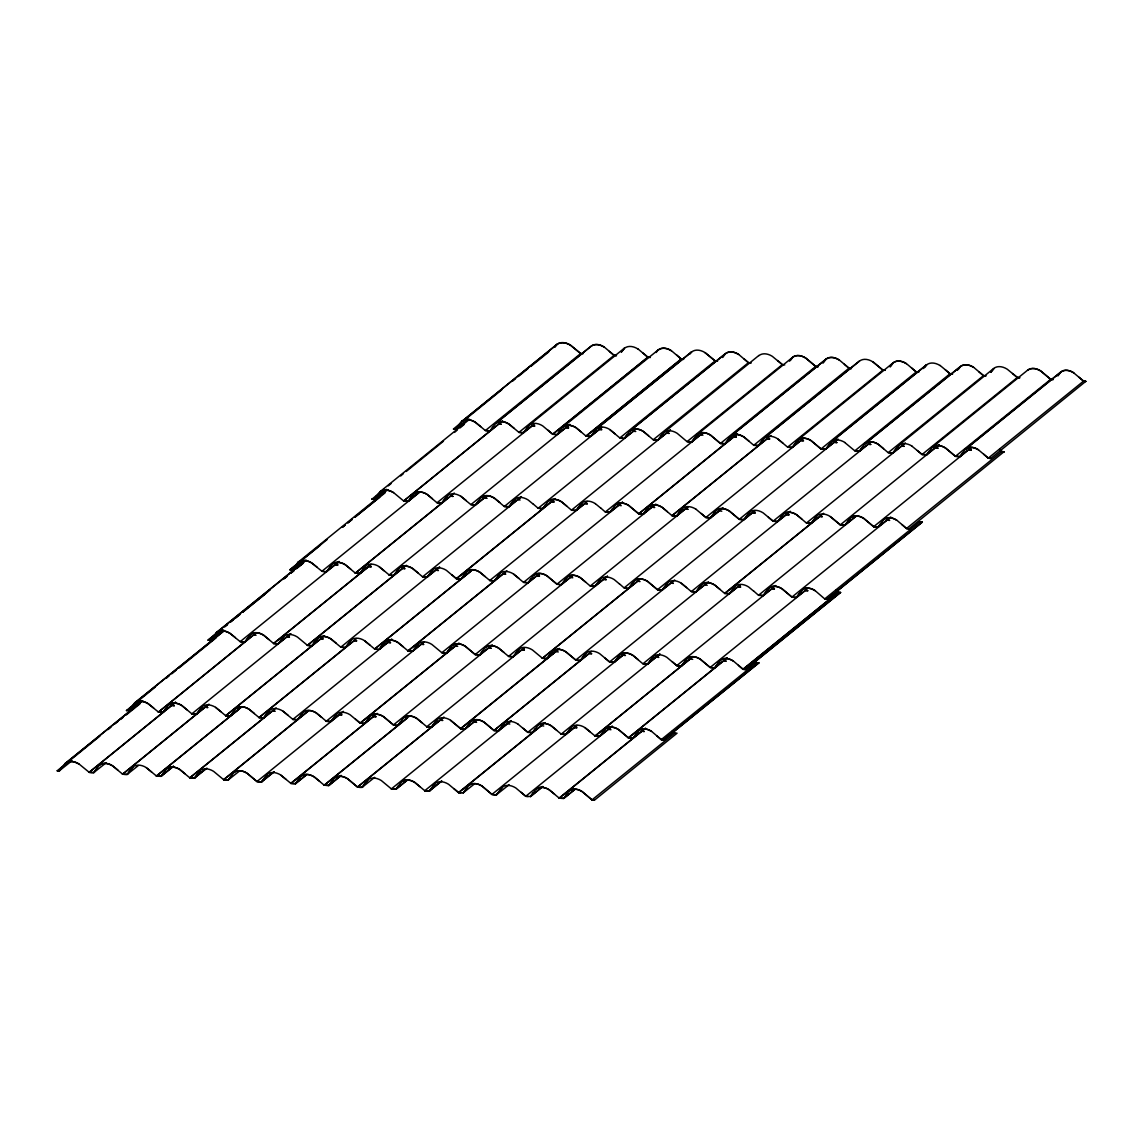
<?xml version="1.0" encoding="UTF-8"?>
<svg xmlns="http://www.w3.org/2000/svg" width="1143" height="1143" viewBox="0 0 1143 1143"><rect width="100%" height="100%" fill="white"/><g stroke="black" fill="none" stroke-linecap="round" stroke-linejoin="round"><path stroke-width="1.5" d="M536.124 789.156A15.445 10.773 51 0 1 549.24 789.884L559.184 798.085L561.513 798.357L563.742 798.328L569.214 790.87A15.13 10.558 51 0 1 582.23 791.585L592.017 799.886L594.346 800.271L677.042 733.22L674.713 732.934L672.441 730.948L674.713 733.063L592.017 799.886L582.201 791.685A15.002 10.458 51 0 0 569.3 790.985M585.016 727.762L595.074 735.978L597.446 736.249L599.718 736.221L605.304 728.777A15.588 10.873 51 0 1 618.534 729.491L628.421 737.921L630.807 738.207L633.008 738.049L638.48 730.606A15.13 10.558 51 0 1 651.496 731.306L661.283 739.607L663.583 739.878L758.823 662.969L756.48 662.554M856.093 516.279L758.595 595.217L763.224 595.46L768.825 588.016A15.588 10.873 51 0 1 782.055 588.745L791.97 597.046L794.299 597.318L796.528 597.289L801.986 589.845A15.13 10.558 51 0 1 815.016 590.545L824.775 598.961L827.118 599.246L922.315 522.08L919.986 521.808L824.803 598.861L827.089 599.118L922.315 522.08M830.289 516.636L840.319 524.951L842.72 525.108L844.977 525.08L850.578 517.636A15.588 10.873 51 0 1 863.808 518.365L873.723 526.666L878.281 526.909L880.782 523.308M917.343 450.542L922.072 454.571L926.802 454.828L932.331 447.256A15.588 10.873 51 0 1 945.561 447.985L955.477 456.3L960.034 456.528L962.535 452.928M645.495 728.12L559.184 798.085L563.799 798.443L566.342 794.814M71.98 760.738L59.507 770.653L57.193 770.796L59.565 770.782L65.351 763.224A16.516 11.516 51 0 1 78.996 763.967L89.168 772.297L91.569 772.568L93.84 772.539L99.427 765.096A15.588 10.873 51 0 1 112.657 765.81L117.929 770.125M165.664 708.66L163.106 712.26L158.434 712.018L148.247 703.802A16.373 11.43 51 0 0 134.703 703.059L224.399 630.493L134.617 702.945L128.845 710.503L126.459 710.532L128.773 710.375L139.875 701.573L128.773 710.375L131.445 706.788M99.527 765.21A15.445 10.773 51 0 1 112.643 765.924L122.572 774.125L124.901 774.397L127.216 774.368L132.931 766.939A16.045 11.201 51 0 1 146.375 767.667L156.42 775.983L161.049 776.226L163.606 772.625M327.184 539.496L289.979 569.771L292.351 569.743L298.223 562.299A16.373 11.43 51 0 1 311.753 563.042L321.94 571.257L324.383 571.657L326.627 571.5L332.213 564.071A15.588 10.873 51 0 1 345.443 564.785L350.701 569.085M191.824 713.961L196.482 714.089L202.197 706.66A16.045 11.201 51 0 1 215.656 707.388L225.685 715.704L230.314 715.947L232.872 712.346M386.52 489.318L374.047 499.248L371.689 499.262L374.104 499.362L379.89 491.819A16.516 11.516 51 0 1 393.535 492.562L403.679 500.991L406.108 501.148L408.38 501.134L413.966 493.69A15.588 10.873 51 0 1 427.196 494.405L432.468 498.705M274.877 711.275L272.491 710.989L189.767 777.926L194.496 778.183L200.139 770.625A16.045 11.201 51 0 1 213.598 771.354L223.628 779.669L228.257 779.912L230.815 776.311M616.406 355.559L614.062 355.287L604.19 347.001A15.588 10.873 51 0 0 590.945 346.258L495.733 423.31L490.133 430.754L485.432 430.611L475.288 422.181A16.516 11.516 51 0 0 461.643 421.438L455.8 428.868L453.485 429.011L455.857 428.982L461.729 421.538L556.87 344.386A16.516 11.516 51 0 1 570.514 345.143L580.644 353.458L583.073 353.73M478.145 501.22L475.588 504.82L470.93 504.677L460.886 496.362A16.045 11.201 51 0 0 447.47 495.519L441.755 502.963L437.112 502.72L532.309 425.782L534.695 426.068M469.844 572.086L374.618 649.124L379.29 649.267L384.877 641.823A15.588 10.873 51 0 1 398.107 642.537L403.379 646.838M375.961 716.818L373.532 716.532L290.808 783.469L295.48 783.598L298.023 779.997M559.899 430.84L557.341 434.44L552.683 434.297L542.668 425.868A16.045 11.201 51 0 0 529.223 425.139L523.508 432.583L521.208 432.597L518.879 432.34L508.964 424.024A15.588 10.873 51 0 0 495.733 423.31M389.177 575.058L393.835 575.2L399.521 567.857A15.445 10.773 51 0 1 412.637 568.571L422.567 576.786L424.896 577.044L427.211 577.029L432.926 569.585A16.045 11.201 51 0 1 446.37 570.328L456.386 578.744L458.8 579.03L461.043 578.887L466.63 571.443A15.588 10.873 51 0 1 479.874 572.157L489.776 580.473L492.119 580.744L494.419 580.715L500.134 573.272A16.045 11.201 51 0 1 513.593 574.015L518.908 578.315M301.152 776.268A15.445 10.773 51 0 1 314.268 776.983L324.212 785.198L328.813 785.427L331.37 781.826M545.354 504.906L542.796 508.506L540.525 508.535L538.167 508.264L533.452 504.249M400.636 721.562L398.078 725.162L393.449 725.019L383.562 716.604A15.588 10.873 51 0 0 370.332 715.889L364.746 723.333L362.474 723.348L360.102 723.09L350.072 714.761A16.045 11.201 51 0 0 336.628 714.032L330.913 721.476L326.241 721.333M569.757 424.396L557.341 434.44L562.942 426.996A15.588 10.873 51 0 1 576.172 427.711L586.059 436.126L588.445 436.412L590.788 436.383L596.432 428.825A16.045 11.201 51 0 1 609.891 429.568L619.892 437.983L624.564 438.126L627.107 434.526M513.55 574.115L523.594 582.43L528.252 582.573L530.809 578.972M505.606 574.2L503.22 573.915L407.994 650.953L412.723 651.21L418.381 643.652A16.045 11.201 51 0 1 431.825 644.395L441.855 652.71L444.256 653.096L446.499 652.953L452.085 645.509A15.588 10.873 51 0 1 465.315 646.224L475.217 654.639L479.831 654.782L482.389 651.181M391.363 788.984L396.021 789.127L398.578 785.527M600.661 507.935L605.347 512.05L607.747 512.221L610.019 512.193L612.562 508.592M533.938 575.229A15.445 10.773 51 0 1 547.054 575.958L556.97 584.259L559.356 584.544L561.599 584.402L567.185 576.958A15.588 10.873 51 0 1 580.415 577.672L590.302 586.088L592.688 586.373L595.032 586.359L600.775 578.901M450.585 720.39L460.629 728.705L463.058 728.991L465.287 728.848L470.887 721.404A15.588 10.873 51 0 1 484.118 722.119L494.033 730.434L498.662 730.677L511.078 720.633M758.952 355.587A15.902 11.101 51 0 1 772.282 356.316L782.312 364.631L687.129 441.569L691.772 441.812L697.359 434.369L792.585 357.33A15.588 10.873 51 0 1 805.815 358.059L815.688 366.346L818.045 366.632M702.874 432.997L605.376 511.95L610.076 512.307L615.606 504.749A15.588 10.873 51 0 1 628.836 505.463L638.751 513.779L641.08 514.05L643.352 514.021L648.938 506.578A15.588 10.873 51 0 1 662.168 507.292L672.055 515.707L674.441 515.993L676.785 515.979L682.528 508.521M508.549 656.468L513.278 656.725L518.922 649.167A16.045 11.201 51 0 1 532.381 649.91L542.411 658.225L544.782 658.497L547.054 658.468L552.64 651.024A15.588 10.873 51 0 1 565.871 651.739L575.786 660.054L578.144 660.44L580.487 660.425L586.23 652.967A16.045 11.201 51 0 1 599.589 653.596L609.619 661.911L611.991 662.183L614.32 662.268L619.935 654.825A15.445 10.773 51 0 1 633.065 655.539L642.966 663.854L645.352 664.14L647.695 664.112L653.353 656.553A16.045 11.201 51 0 1 666.798 657.282L676.813 665.697L679.228 665.998L681.528 665.969L687.157 658.511A15.445 10.773 51 0 1 700.273 659.225L710.203 667.426L712.532 667.698L714.832 667.783L720.333 660.325A15.13 10.558 51 0 1 733.249 660.925L743.05 669.226L745.336 669.498L840.548 592.46L745.365 669.627L743.021 669.341L738.407 665.312M334.499 778.097A15.445 10.773 51 0 1 347.615 778.812L357.516 787.127L359.874 787.284L362.188 787.27L367.903 779.826A16.045 11.201 51 0 1 381.348 780.569L391.377 788.884L393.749 789.141L396.078 789.241L401.607 781.683A15.588 10.873 51 0 1 414.838 782.398L424.753 790.713L427.082 790.97L429.397 790.956L435.112 783.512A16.045 11.201 51 0 1 448.556 784.255L458.572 792.67L463.229 792.813L465.787 789.213M624.621 438.24L630.15 430.682A15.588 10.873 51 0 1 643.38 431.397L653.267 439.812L655.653 440.098L657.939 439.955L663.654 432.525A16.045 11.201 51 0 1 677.099 433.254L687.1 441.669L689.529 441.97L691.829 441.927L697.459 434.483A15.445 10.773 51 0 1 710.575 435.197L720.476 443.498L725.105 443.641L730.691 436.197L825.918 359.159A15.588 10.873 51 0 1 839.162 359.888L849.035 368.175L851.421 368.589M535.053 728.934L532.509 732.534L527.837 732.392L517.822 723.976M695.887 509.149L705.903 517.565L708.317 517.865L710.617 517.836L716.147 510.264A15.588 10.873 51 0 1 729.377 510.978L739.292 519.293L743.936 519.536L754.966 510.607M604.861 657.982L609.59 662.011L614.262 662.154L619.849 654.71A15.588 10.873 51 0 1 633.079 655.425L638.337 659.74M463.301 792.928L468.83 785.37A15.588 10.873 51 0 1 482.06 786.084L491.947 794.499L494.333 794.785L496.605 794.642L502.32 787.198A16.045 11.201 51 0 1 515.779 787.941L525.78 796.357L530.438 796.5L532.995 792.899M872.866 361.731L882.867 370.032L885.254 370.318L882.867 370.161L787.684 447.084L792.313 447.327L797.914 439.884L893.126 362.845A15.588 10.873 51 0 1 906.37 363.574L916.243 371.861L918.586 372.147M790.256 511.464L691.372 591.531L696.016 591.774L701.602 584.33A15.588 10.873 51 0 1 714.832 585.045L724.719 593.474L729.448 593.731L740.421 584.673L642.995 663.74L647.638 663.983L660.054 653.939L561.242 734.12L551.297 725.919A15.445 10.773 51 0 0 538.182 725.191M768.367 517.236L773.111 521.265L777.769 521.394L783.369 513.95A15.588 10.873 51 0 1 796.6 514.679L806.487 523.094L808.873 523.38L811.216 523.351L816.959 515.893M844.834 442.57L854.864 450.885L859.522 451.014L862.079 447.413M912.043 446.256L922.101 454.457L926.744 454.7L929.302 451.099M96.498 769.039L93.897 772.668L89.14 772.397L175.593 702.331M239.116 709.16L156.391 776.097L161.12 776.354L166.649 768.782A15.588 10.873 51 0 1 179.88 769.51L185.137 773.811M326.684 571.629L332.299 564.171A15.445 10.773 51 0 1 345.429 564.885L355.359 573.1L360.002 573.343L371.032 564.413M490.204 430.868L492.79 427.239M393.892 575.315L399.421 567.757A15.588 10.873 51 0 1 412.652 568.471L417.924 572.772M379.347 649.381L384.977 641.923A15.445 10.773 51 0 1 398.093 642.652L408.022 650.853L412.666 651.096L423.696 642.166M233.944 772.582A15.445 10.773 51 0 1 247.059 773.297L256.975 781.612L259.332 781.769L261.633 781.741L267.348 774.311A16.045 11.201 51 0 1 280.807 775.054L290.836 783.355L293.208 783.627L295.537 783.727L301.066 776.168A15.588 10.873 51 0 1 314.296 776.883L319.554 781.183M461.115 579.001L466.73 571.543A15.445 10.773 51 0 1 479.846 572.272L485.075 576.558M409.18 716.347L324.212 785.198L328.87 785.555L334.399 777.997A15.588 10.873 51 0 1 347.629 778.712L357.545 787.027L359.902 787.413L362.245 787.384L367.989 779.94M446.57 653.067L452.185 645.609A15.445 10.773 51 0 1 465.301 646.338L475.231 654.539L477.56 654.81M398.15 725.276L403.679 717.718A15.588 10.873 51 0 1 416.909 718.433L426.81 726.748L429.154 727.005L431.525 727.105L437.269 719.661M528.323 582.687L533.852 575.129A15.588 10.873 51 0 1 547.083 575.843L556.998 584.159L559.327 584.43M479.903 654.896L485.432 647.338A15.588 10.873 51 0 1 498.662 648.052L503.92 652.353M561.656 584.516L567.271 577.058A15.445 10.773 51 0 1 580.387 577.786L585.63 582.073M465.358 728.963L467.944 725.348M628.864 588.202L634.494 580.758A15.445 10.773 51 0 1 647.61 581.473L657.511 589.774L659.897 590.074L662.24 590.045L667.983 582.587M701.216 513.45L705.917 517.465L710.56 517.708L716.247 510.378A15.445 10.773 51 0 1 729.363 511.092L739.278 519.408L741.664 519.694L743.993 519.665L749.737 512.207M306.153 560.113L216.47 632.679A16.373 11.43 51 0 1 230 633.422L240.187 641.637L242.602 641.909L244.873 641.88L250.46 634.436A15.588 10.873 51 0 1 263.69 635.165L273.606 643.48L275.934 643.738L278.235 643.709L283.964 636.28A16.045 11.201 51 0 1 297.409 637.022L307.438 645.324L309.81 645.595L312.082 645.566L317.668 638.137A15.588 10.873 51 0 1 330.898 638.851L336.156 643.152M360.002 573.343L365.717 565.899A16.045 11.201 51 0 1 379.162 566.642L389.191 574.958L391.563 575.215M481.274 497.476A15.445 10.773 51 0 1 494.39 498.205L504.306 506.506L506.663 506.663L508.964 506.649L514.679 499.205A16.045 11.201 51 0 1 528.137 499.948L533.41 504.334M633.351 431.325L538.167 508.264L542.868 508.621L548.397 501.063A15.588 10.873 51 0 1 561.627 501.777L571.514 510.192L573.9 510.478L576.172 510.335L581.887 502.906A16.045 11.201 51 0 1 595.346 503.634M687.829 507.035L590.331 585.988L594.974 586.23L600.689 578.801A16.045 11.201 51 0 1 614.134 579.53L619.406 583.916M498.662 730.677L504.377 723.248A16.045 11.201 51 0 1 517.836 723.976M770.968 435.54L672.084 515.607L676.727 515.85L682.442 508.421A16.045 11.201 51 0 1 695.887 509.149M619.449 583.83L624.135 587.945L628.807 588.088L634.394 580.644A15.588 10.873 51 0 1 647.624 581.358L657.539 589.674L659.868 589.945L662.183 589.917L667.898 582.487A16.045 11.201 51 0 1 681.342 583.216L691.358 591.631L693.772 591.931L696.073 591.903L701.702 584.444A15.445 10.773 51 0 1 714.818 585.159L720.047 589.445M561.242 734.12L565.871 734.363L571.6 726.934A16.045 11.201 51 0 1 585.045 727.662L590.36 731.963M743.936 519.536L749.651 512.107A16.045 11.201 51 0 1 763.095 512.836L773.139 521.151L775.497 521.422L777.84 521.522L783.455 514.064A15.445 10.773 51 0 1 796.571 514.779L801.815 519.065M647.638 663.983L653.439 656.654M851.378 368.46L849.035 368.175L753.837 445.227L758.481 445.47L764.196 438.04A16.045 11.201 51 0 1 777.64 438.769L787.656 447.184L790.084 447.484L792.385 447.456L798 439.998A15.445 10.773 51 0 1 811.116 440.712L821.031 449.028L825.689 449.156L831.404 441.727L926.63 364.674L923.515 368.517M823.632 513.307L724.748 593.36L729.391 593.603L735.106 586.173A16.045 11.201 51 0 1 748.551 586.902L753.823 591.302M952.462 374.004L950.076 373.718L854.893 450.771L859.593 451.142L865.122 443.57A15.588 10.873 51 0 1 878.353 444.298L888.24 452.714L892.969 452.971L898.627 445.413L993.838 368.375A15.902 11.101 51 0 1 1007.254 369.218L1017.284 377.419L1019.685 377.69M308.567 710.703L223.628 779.669L228.329 780.04L233.858 772.468A15.588 10.873 51 0 1 247.088 773.197L257.004 781.512L259.361 781.898L261.704 781.869L267.448 774.425M292.865 719.504L297.537 719.633L303.124 712.203A15.588 10.873 51 0 1 316.354 712.918L326.269 721.233L328.598 721.49L330.913 721.476L336.714 714.146M412.723 651.21L418.467 643.766M562.942 426.996L658.168 349.944A15.588 10.873 51 0 1 671.398 350.687L681.271 359.088L683.657 359.373L681.271 358.973L586.088 436.026L590.717 436.269L596.532 428.939L691.744 351.901A15.902 11.101 51 0 1 705.074 352.63M485.518 647.438A15.445 10.773 51 0 1 498.634 648.167L508.578 656.368L510.907 656.639L513.207 656.611L519.022 649.281M424.739 790.813L429.454 791.07L435.197 783.627M729.448 593.731L735.192 586.273M985.837 375.961L983.451 375.676L888.268 452.599L892.897 452.842L898.712 445.513M59.507 770.653L62.179 767.067M213.198 636.408L210.526 639.994L208.212 640.151L210.526 639.994L223.014 630.079M289.936 569.643L292.294 569.628L298.123 562.199L387.834 489.618M374.047 499.248L376.719 495.648M1073.748 372.761A15.13 10.558 51 0 0 1060.733 372.032L965.506 449.085L960.106 456.657L955.448 456.4L945.532 448.085A15.445 10.773 51 0 0 932.417 447.37M1060.733 372.032L1057.746 375.89L1060.804 372.147A15.002 10.458 51 0 1 1073.72 372.861L1083.507 381.048L1085.85 381.448L1083.507 381.048L1078.878 377.147M202.297 706.76L196.553 714.218L194.21 714.246L191.853 713.846L181.937 705.545A15.588 10.873 51 0 0 168.707 704.817L163.178 712.389L158.406 712.118L255.903 632.951M656.139 352.515L658.168 349.944M750.865 363.06L748.479 362.774L738.607 354.373A15.588 10.873 51 0 0 725.376 353.644L722.333 357.488L725.448 353.744A15.445 10.773 51 0 1 738.578 354.473M789.542 361.174L792.585 357.33A15.445 10.773 51 0 1 805.786 358.159L815.688 366.474L818.088 366.76M790.642 359.988L792.67 357.445M839.119 359.988A15.445 10.773 51 0 0 826.003 359.273L730.791 436.312L725.176 443.77L720.476 443.498L710.589 435.083A15.588 10.873 51 0 0 697.359 434.369M825.918 359.159L822.874 363.003L826.003 359.273M890.083 366.689L893.126 362.845A15.445 10.773 51 0 1 906.328 363.674M890.183 366.789L893.212 362.96M957.305 370.375L960.349 366.532A15.588 10.873 51 0 1 973.579 367.26L983.451 375.561L985.809 375.833M958.405 369.203L960.42 366.646A15.445 10.773 51 0 1 973.536 367.36M133.017 767.039L127.273 774.497L122.544 774.24L207.526 705.16M284.05 636.394L278.306 643.838L273.577 643.58L368.789 566.542L371.146 566.699M200.239 770.725L194.496 778.183L192.124 778.083L189.795 777.811L179.851 769.61A15.445 10.773 51 0 0 166.735 768.896M365.803 566.014L360.059 573.457L355.33 573.2L450.542 496.162L452.942 496.448M269.505 710.46L263.762 717.904L259.032 717.647L354.244 640.609L356.63 640.894M447.556 495.633L441.812 503.077L439.484 503.106L437.083 502.82L427.182 494.505A15.445 10.773 51 0 0 414.066 493.79L408.437 501.248L403.679 500.991L502.62 420.824M351.258 640.08L345.457 647.409L343.143 647.424L340.814 647.167L330.884 638.951A15.445 10.773 51 0 0 317.754 638.237L312.139 645.695L307.41 645.438L402.622 568.4L405.051 568.685L402.622 568.285M529.323 425.253L523.58 432.697L518.851 432.44L614.062 355.402L616.448 355.687M433.011 569.7L427.268 577.144L422.539 576.886L521.451 496.719M621.435 352.044L624.535 348.215A15.902 11.101 51 0 1 637.865 348.944M514.779 499.32L509.035 506.763L504.306 506.506L601.818 427.453M500.234 573.386L494.49 580.83L489.761 580.573M581.987 503.006L576.243 510.45L571.543 510.092L670.412 430.025M504.477 723.348L498.734 730.791L496.391 730.82L494.005 730.534L484.089 722.233A15.445 10.773 51 0 0 470.973 721.504M859.422 360.988L764.196 438.04L758.538 445.599L753.823 445.341L743.922 436.912A15.588 10.873 51 0 0 730.691 436.197M502.42 787.313L496.676 794.756L494.333 794.785L491.976 794.399L482.06 786.084A15.445 10.773 51 0 0 468.916 785.47M571.686 727.034L565.942 734.492L561.213 734.22M924.644 367.346L926.716 364.788A15.902 11.101 51 0 1 940.046 365.531M990.838 372.304L993.924 368.489L990.738 372.218M621.335 351.944L624.449 348.101L529.223 425.139M689.586 354.344L691.658 351.787L596.432 428.825M586.145 652.867L580.415 660.297L578.115 660.325L575.786 660.054L565.842 651.853A15.445 10.773 51 0 0 552.726 651.124L547.111 658.582L542.382 658.325L639.909 579.272M304.695 561.113L216.37 632.565L210.598 640.123L222.942 629.95M554.741 346.958L556.87 344.386M554.841 347.058L556.941 344.5A16.373 11.43 51 0 1 570.486 345.243L580.644 353.573L485.461 430.497L487.861 430.768M556.941 344.5L461.729 421.538A16.373 11.43 51 0 1 475.274 422.281L480.646 426.582M453.485 429.011L461.729 422.181M464.529 420.081L501.748 389.806M512.821 381.005L515.536 378.647M518.336 376.533L527.966 368.589M530.766 366.489L548.697 351.973M455.8 428.868L468.287 418.938M379.89 491.819L469.587 419.238M371.732 499.391L384.105 489.218M388.249 485.861L391.006 483.632M400.707 475.945L403.422 473.588M406.222 471.473L443.441 441.212M454.528 432.397L457.243 430.039M460.043 427.939L464.144 424.453M342.371 527.223L345.129 524.98M347.886 522.751L352.03 519.408M289.979 569.771L320.326 545.211M342.414 527.337L345.172 525.108M347.929 522.88L352.073 519.522M379.662 497.191L354.83 517.293L385.191 492.733M292.294 569.628L303.324 560.684M292.351 569.743L303.395 560.813M215.07 634.436L208.183 640.023L215.113 634.565M224.742 626.621L227.5 624.392M239.916 614.348L230.257 622.163L233.058 620.049M242.673 612.105L270.277 589.774M284.078 578.615L286.836 576.386M293.737 570.8L290.965 573.029L293.765 570.928M224.771 626.75L227.543 624.521M235.815 617.82L239.959 614.463M242.716 612.234L264.79 594.374M284.107 578.744L286.879 576.501M126.459 710.532L155.405 686.957M166.478 678.142L169.193 675.784M171.993 673.684L176.093 670.212M178.894 668.098L216.113 637.823M78.981 764.081A16.373 11.43 51 0 0 65.437 763.338L142.575 700.745M65.437 763.338L142.646 700.859M57.193 770.796L99.898 736.092M108.199 729.52L110.928 727.177M115.057 723.819L117.815 721.59M120.615 719.49L123.33 717.132M126.13 715.018L139.917 703.874M403.679 500.991L498.891 423.953L501.348 424.239L498.891 423.824M408.38 501.134L419.41 492.19M419.481 492.319L321.94 571.257L324.355 571.529M326.627 571.5L339.042 561.456M339.1 561.584L240.187 641.637L244.931 642.009L250.546 634.551A15.445 10.773 51 0 1 263.662 635.265L268.905 639.551M158.406 712.118L255.975 633.079M89.168 772.297L175.522 702.216M93.84 772.539L106.313 762.624M523.508 432.583L534.61 423.767M355.359 573.1L454.242 493.033M273.606 643.48L371.104 564.528M278.235 643.709L290.665 633.665M191.853 713.846L290.722 633.793M122.544 774.24L208.969 704.174M127.216 774.368L138.303 765.567M547.997 430.182L552.712 434.197L647.895 357.145L650.324 357.545M552.683 434.297L647.895 357.259L643.209 353.144M569.828 424.51L470.959 504.577L473.316 504.835M389.191 574.958L486.689 496.005L475.588 504.82L481.189 497.376A15.588 10.873 51 0 1 494.419 498.091L499.677 502.391M307.438 645.324L406.322 565.271M225.685 715.704L324.555 635.651M230.314 715.947L241.359 707.017M156.42 775.983L241.43 707.146M161.049 776.226L173.45 766.196M161.12 776.354L173.522 766.31M586.059 436.126L681.271 359.088M590.717 436.269L601.761 427.339M508.964 506.649L521.379 496.605M427.211 577.029L439.626 566.985L340.814 647.167L345.515 647.524L351.172 639.966A16.045 11.201 51 0 1 364.617 640.709L374.647 649.024L377.019 649.281M236.001 708.617A15.445 10.773 51 0 1 249.117 709.332L259.061 717.547L356.559 638.594M189.795 777.811L276.177 707.86M205.454 769.139L194.424 778.054L206.897 768.139M630.15 430.682L725.376 353.644M725.448 353.744L630.236 430.782A15.445 10.773 51 0 1 643.352 431.511L648.595 435.797M624.564 438.126L635.665 429.311M451.699 574.629L456.414 578.644L555.284 498.577M456.386 578.744L551.598 501.706L553.984 501.877M461.043 578.887L472.088 569.957M374.647 649.024L472.145 570.071M379.29 649.267L391.706 639.208M259.061 717.547L263.69 717.79L269.419 710.346A16.045 11.201 51 0 1 282.864 711.089L292.894 719.39L391.778 639.337M223.599 779.783L308.639 710.832M228.257 779.912L239.358 771.111M750.837 362.945L748.479 362.66L653.296 439.712L657.997 440.084L663.74 432.625L758.866 355.473M657.939 439.955L670.355 429.911M576.172 510.335L587.273 501.52M489.776 580.473L584.973 503.534L587.316 503.706M408.022 650.853L506.906 570.786M326.269 721.233L423.767 642.28M330.913 721.476L343.329 711.417M257.004 781.512L343.386 711.546M261.633 781.741L274.049 771.711M261.704 781.869L274.106 771.825M691.772 441.812L702.802 432.883M610.019 512.193L622.435 502.148M622.492 502.263L523.623 582.33L525.98 582.601M528.252 582.573L539.296 573.643M539.353 573.757L441.855 652.71L444.227 652.982M458.986 643.023L360.102 723.09L355.402 719.076M455.3 646.152L360.074 723.19L364.803 723.448L370.432 715.989A15.445 10.773 51 0 1 383.548 716.718L393.478 724.919L395.807 725.176M290.836 783.355L377.233 713.403M295.48 783.598L306.495 774.683M295.537 783.727L306.567 774.797M720.504 443.398L815.688 366.474M725.105 443.641L737.521 433.597L638.751 513.779M615.691 504.849A15.445 10.773 51 0 1 628.807 505.577L638.723 513.879L733.935 436.84L736.321 437.14M643.352 514.021L654.382 505.092M556.998 584.159L655.839 504.092M561.599 584.402L572.629 575.472M475.231 654.539L572.7 575.586M479.831 654.782L492.319 644.852M393.478 724.919L488.675 647.981L491.019 648.138M324.183 785.298L406.908 718.361M328.813 785.427L341.214 775.397L328.87 785.555M764.281 438.14L859.507 361.102A15.902 11.101 51 0 1 872.838 361.845L882.867 370.161M672.055 515.707L767.267 438.669L769.625 438.841M676.727 515.85L687.757 506.921M594.974 586.23L607.39 576.186M508.578 656.368L607.447 576.301M513.207 656.611L524.251 647.681M426.81 726.748L524.308 647.795M443.941 717.061L357.545 787.027L440.255 720.19L442.641 720.476M362.188 787.27L374.661 777.34M792.313 447.327L803.358 438.398M705.917 517.465L803.415 438.512M710.56 517.708L723.048 507.778M719.361 510.907L624.164 587.845L626.535 588.116M542.382 658.325L637.594 581.287M547.054 658.468L559.47 648.424L460.658 728.605L450.613 720.276A16.045 11.201 51 0 0 437.169 719.547L431.454 726.991L426.796 726.848M555.841 651.667L460.629 728.705L463.015 728.877M465.287 728.848L476.331 719.919M391.377 788.884L476.388 720.033M396.021 789.127L407.051 780.198M396.078 789.241L407.122 780.312M797.914 439.884A15.588 10.873 51 0 1 811.144 440.612L821.06 448.913L916.243 371.989L918.629 372.275M926.716 364.788L831.504 441.827L825.76 449.285L821.031 449.028M825.689 449.156L838.105 439.112L739.292 519.293M657.539 589.674L755.037 510.735M662.183 589.917L674.656 579.987M575.786 660.054L670.97 583.116L673.356 583.401M494.033 730.434L591.531 651.481M494.005 730.534L589.216 653.496L591.603 653.782M424.753 790.713L511.15 720.747M429.397 790.956L441.798 780.912L429.454 791.07M865.122 443.57L960.349 366.532M960.42 366.646L865.208 443.684A15.445 10.773 51 0 1 878.324 444.398L883.568 448.685M859.522 451.014L870.637 442.212M773.139 521.151L868.323 444.227L870.709 444.384M777.769 521.394L790.184 511.35M696.016 591.774L707.046 582.844M609.619 661.911L708.503 581.844M614.262 662.154L625.292 653.224M523.151 728.277L527.866 732.292L625.364 653.339M544.982 722.605L458.6 792.57L453.885 788.556M541.296 725.734L458.572 792.67L460.958 792.842M463.229 792.813L474.331 784.012M892.897 452.842L905.385 442.927M724.719 593.474L819.945 516.436L822.331 516.722L819.945 516.307M565.871 734.363L576.915 725.434M491.976 794.399L576.986 725.548M496.605 794.642L509.078 784.727M922.101 454.457L1017.284 377.533L1019.713 377.819M932.331 447.256L1027.557 370.218A15.588 10.873 51 0 1 1040.787 370.946L1050.66 379.247L1053.017 379.519M926.744 454.7L939.16 444.656L840.348 524.837L830.304 516.522A16.045 11.201 51 0 0 816.859 515.793L811.144 523.223L806.515 522.98L901.698 446.056L904.084 446.341M844.977 525.08L856.021 516.15M763.224 595.46L775.711 585.53M672.127 661.583L676.827 665.597L772.025 588.674L774.44 588.959M595.074 735.978L692.572 657.025M599.718 736.221L612.134 726.176M521.094 792.242L525.809 796.257L612.191 726.291M530.438 796.5L542.854 786.455L530.509 796.614L536.038 789.056A15.588 10.873 51 0 1 549.269 789.77L554.526 794.071M955.477 456.3L1050.66 379.362L1053.046 379.647M1060.804 372.147L965.592 449.185A15.002 10.458 51 0 1 978.508 449.899L988.309 458.1L990.638 458.486L988.281 458.2L983.666 454.185M960.034 456.528L971.079 447.599M873.723 526.666L971.136 447.727M878.281 526.909L890.768 516.979M791.97 597.046L887.154 520.122L889.497 520.279M796.528 597.289L807.63 588.474M710.203 667.426L805.401 590.502L807.744 590.66M692.687 659.34L690.258 658.925L595.046 736.078L599.775 736.349L605.39 728.891A15.445 10.773 51 0 1 618.52 729.605L628.45 737.806L727.248 657.739M628.421 737.921L723.633 660.883L725.991 661.04M633.008 738.049L644.052 729.12M559.156 798.185L641.88 731.249L644.266 731.549M563.742 798.328L574.772 789.399M563.799 798.443L574.843 789.527M988.309 458.1L1083.507 381.162M990.638 458.486L1085.821 381.319M840.319 524.951L845.048 525.209L850.663 517.75A15.445 10.773 51 0 1 863.779 518.465L873.695 526.78L876.081 527.066L878.338 527.037L883.753 519.465A15.13 10.558 51 0 1 896.769 520.165L906.556 528.48L1001.739 451.542L1004.097 451.828L1001.739 451.542L999.439 449.528M901.913 524.551L906.528 528.58L908.885 528.866L1004.068 451.699M743.05 669.226L838.233 592.188L840.548 592.46M743.021 669.341L838.233 592.303L840.576 592.588M661.283 739.607L756.48 662.683L758.823 662.969M758.795 662.84L663.583 739.878L661.268 739.721L656.639 735.692M622.292 438.155L619.92 437.883L715.104 360.945L705.074 352.63L715.104 360.831L717.533 361.231M552.712 434.197L555.084 434.469M456.414 578.644L458.772 578.901M676.827 665.597L681.471 665.84L687.057 658.397A15.588 10.873 51 0 1 700.288 659.125L710.174 667.541L712.575 667.826L714.775 667.669L720.233 660.225A15.002 10.458 51 0 1 733.235 661.04M527.866 732.292L532.509 732.534L538.096 725.091A15.588 10.873 51 0 1 551.326 725.805L556.584 730.12M292.894 719.39L297.594 719.761L303.209 712.303A15.445 10.773 51 0 1 316.34 713.018L321.569 717.304M525.809 796.257L528.18 796.528M906.556 528.48L908.885 528.866M628.45 737.806L633.079 738.164L638.566 730.706A15.002 10.458 51 0 1 651.481 731.42M592.017 799.886L594.346 800.271M335.37 564.585L337.799 564.871M253.617 634.965L256.046 635.251M171.864 705.345L174.293 705.631M945.347 369.818L950.076 373.847L952.505 374.132M784.741 364.931L782.312 364.517L777.64 360.516M971.264 449.899L968.907 449.628L971.293 450.028M935.531 447.913L937.96 448.199M935.531 447.785L937.917 448.07M901.698 445.927L904.042 446.213M868.323 444.227L870.752 444.513M834.49 442.241L836.833 442.527M801.114 440.526L803.543 440.827L801.114 440.412M733.935 436.726L736.292 437.012M700.559 434.897L702.959 435.183M669.084 433.326L666.726 433.04L669.112 433.44M633.351 431.211L635.737 431.497M599.518 429.354L601.861 429.639L599.518 429.468M568.528 427.796L566.142 427.525L568.571 427.925M532.309 425.667L534.653 425.939M788.984 514.893L786.57 514.593L788.956 514.764M752.723 512.621L755.08 512.907M719.347 510.792L721.776 511.207M687.872 509.221L685.514 508.935L687.9 509.335M652.182 507.106L654.539 507.392M618.806 505.277L621.235 505.677M551.598 501.706L554.026 501.991M517.765 499.734L520.108 500.005M484.389 497.905L486.775 498.177M484.389 498.019L486.804 498.305M450.542 496.048L452.899 496.319M772.025 588.545L774.411 588.831M738.178 586.688L740.535 586.973M704.802 584.859L707.231 585.273M670.97 583.001L673.327 583.287M637.594 581.173L640.023 581.573M606.119 579.601L603.761 579.315L606.147 579.715M570.428 577.486L572.772 577.772M537.053 575.658L539.439 575.943M537.053 575.772L539.482 576.058M503.206 573.8L505.563 574.072M435.997 570.114L438.355 570.386M335.385 564.713L337.842 564.999M656.425 657.068L658.782 657.354L656.425 657.182M623.049 655.239L625.435 655.525M589.216 653.382L591.574 653.667M555.841 651.553L558.27 651.953M524.351 649.981L522.008 649.695L524.394 650.096M455.285 646.038L457.686 646.309M421.453 644.181L423.81 644.452L421.453 644.295M390.477 642.623L388.077 642.352L390.506 642.752M354.244 640.494L356.602 640.766M320.869 638.651L323.255 638.937L320.869 638.78L225.657 715.818L230.386 716.075L235.915 708.503A15.588 10.873 51 0 1 249.145 709.231L254.403 713.532M289.393 637.08L287.036 636.808L289.422 637.208M641.88 731.134L644.238 731.42M608.505 729.305L610.933 729.72M574.672 727.448L577.029 727.734L574.672 727.562M541.296 725.619L543.725 726.019M507.463 723.762L509.807 724.048M474.088 721.933L476.474 722.219M474.088 722.047L476.517 722.333M440.241 720.076L442.598 720.347M373.532 716.418L375.933 716.69M339.7 714.561L342.057 714.832L339.7 714.675M272.491 710.875L274.849 711.146M207.626 707.46L205.283 707.174L207.669 707.588M171.864 705.46L174.336 705.76M834.49 442.37L836.876 442.655M767.267 438.669L769.668 438.969M919.986 521.922L922.344 522.208M887.154 520.122L889.54 520.408M752.723 512.75L755.123 513.036M652.182 507.221L654.568 507.506M584.973 503.534L587.359 503.82M638.723 513.879L643.409 514.136L649.038 506.678A15.445 10.773 51 0 1 662.154 507.406L667.383 511.693M805.401 590.502L807.787 590.788M738.178 586.816L740.578 587.102M435.997 570.228L438.398 570.514M368.789 566.542L371.175 566.828M723.633 660.883L726.019 661.168M488.675 647.981L491.061 648.267M317.183 567.242L311.782 562.928A16.516 11.516 51 0 0 298.123 562.199M235.415 637.623L230.029 633.308A16.516 11.516 51 0 0 216.37 632.565M153.662 708.003L148.261 703.688A16.516 11.516 51 0 0 134.617 702.945M940.075 365.431L950.076 373.718M777.611 438.869L782.926 443.17M637.894 348.844L647.895 357.259M609.862 429.668L615.163 433.954M595.332 503.634L600.618 508.021M681.314 583.316L686.614 587.616M460.915 496.248L466.244 500.563M379.133 566.742L384.434 571.029M364.588 640.809L369.889 645.095M282.85 711.075L288.179 715.389M215.641 707.388L220.97 711.703M280.778 775.154L286.079 779.44M146.347 767.767L151.648 772.068M749.136 441.312L743.907 437.026A15.445 10.773 51 0 0 730.791 436.312M581.387 432.111L576.143 427.825A15.445 10.773 51 0 0 563.028 427.096M514.179 428.411L508.935 424.139A15.445 10.773 51 0 0 495.819 423.41L591.031 346.372A15.445 10.773 51 0 1 604.147 347.101M566.842 506.178L561.599 501.891A15.445 10.773 51 0 0 548.483 501.163M422.11 722.819L416.881 718.547A15.445 10.773 51 0 0 403.765 717.818M420.053 786.784L414.823 782.512A15.445 10.773 51 0 0 401.707 781.783M187.152 709.932L181.908 705.645A15.445 10.773 51 0 0 168.793 704.931M1012.555 373.504L1017.284 377.533M753.88 591.202L758.566 595.332L763.295 595.589L768.91 588.131A15.445 10.773 51 0 1 782.026 588.845L791.942 597.16L794.328 597.446L796.585 597.418L802.086 589.945A15.002 10.458 51 0 1 814.988 590.66M1050.66 379.362L1040.759 371.046A15.445 10.773 51 0 0 1027.643 370.332M978.779 371.646L983.451 375.676M911.571 367.96L916.243 371.989M844.363 364.274L849.035 368.303M609.39 351.387L614.062 355.402M743.864 358.673L748.479 362.66M676.642 354.973L681.271 358.973M999.468 449.428L1001.739 451.428M658.239 350.058A15.445 10.773 51 0 1 671.355 350.787M831.404 441.727A16.045 11.201 51 0 1 844.863 442.455M898.627 445.413A16.045 11.201 51 0 1 912.071 446.141M379.976 491.919A16.373 11.43 51 0 1 393.521 492.662M883.839 519.565A15.002 10.458 51 0 1 896.741 520.279M965.506 449.085A15.13 10.558 51 0 1 978.522 449.785M303.395 562.985L296.494 568.571L303.395 562.985M838.233 592.303L835.919 590.288L838.233 592.188"/></g></svg>
